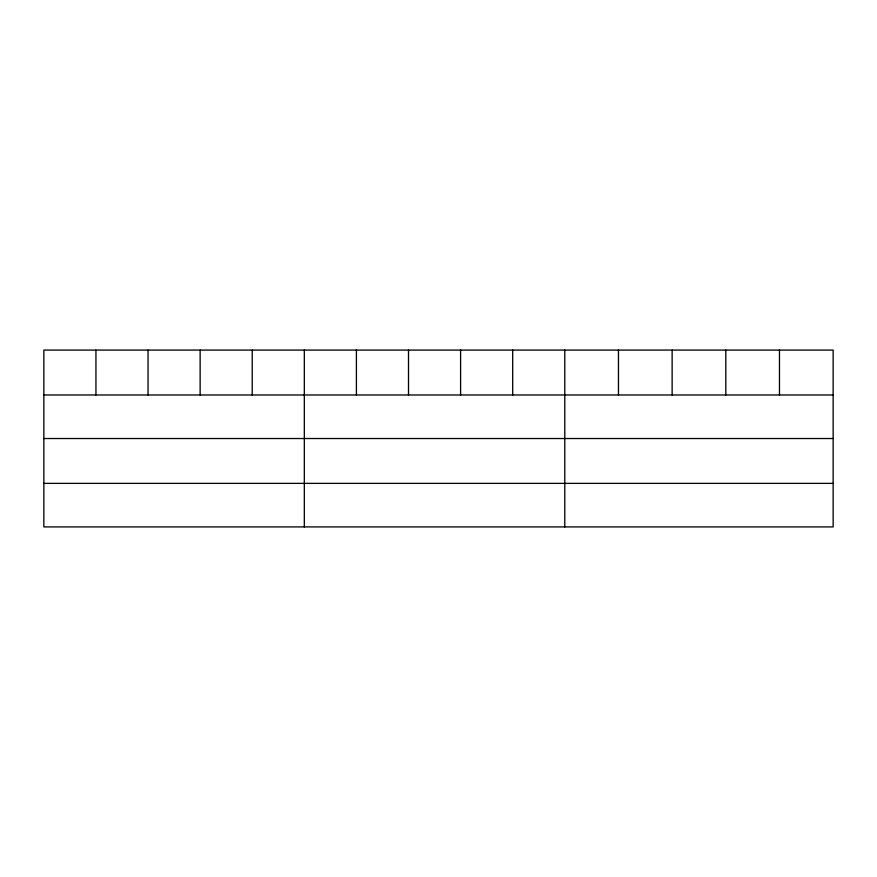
<?xml version="1.0" encoding="UTF-8"?>
<svg xmlns="http://www.w3.org/2000/svg" width="877" height="877" viewBox="0 0 877 877"><rect width="100%" height="100%" fill="white"/><g stroke="black" fill="none" stroke-linecap="round" stroke-linejoin="round"><path stroke-width="1.32" d="M833.15 438.522L833.15 350.087L43.85 350.087L43.85 526.913L833.15 526.913L833.15 438.522L43.85 438.522M43.85 394.979L833.15 394.979M43.85 483.37L833.15 483.37M779.478 350.087L779.478 394.979M725.805 350.087L725.805 394.979M672.133 350.087L672.133 394.979M618.46 350.087L618.46 394.979M564.788 350.087L564.788 526.913M512.694 350.087L512.694 394.979M460.6 350.087L460.6 394.979M408.507 350.087L408.507 394.979M356.413 350.087L356.413 394.979M304.319 350.087L304.319 526.913M252.225 350.087L252.225 394.979M200.131 350.087L200.131 394.979M148.038 350.087L148.038 394.979M95.944 350.087L95.944 394.979"/></g></svg>
